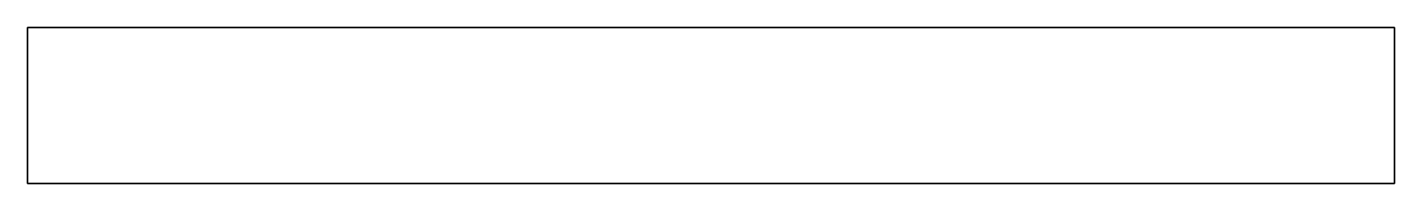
# Model space of a CAD drawing. Extents: x -219 to 0, y -53 to -28.
import ezdxf

# ---------------------------------------------------------------- set-up
doc = ezdxf.new("R2010")
doc.units = 0

msp = doc.modelspace()

# ---------------------------------------------------------------- linework, layer by layer
at = {"layer": 'layer0'}
for points in [[(-219, -28.49, -3), (0, -28.49, -3)], [(-219, -53.498, -3), (-219, -28.49, -3)], [(0, -28.49, 0), (-219, -28.49, 0)], [(-219, -28.49, 0), (-219, -53.498, 0)], [(0, -28.49, -3), (0, -53.498, -3)], [(0, -53.498, 0), (0, -28.49, 0)], [(0, -53.498, -3), (-219, -53.498, -3)], [(-219, -53.498, 0), (0, -53.498, 0)]]:
    msp.add_polyline3d(points, dxfattribs=at)

doc.saveas('drawing.dxf')
